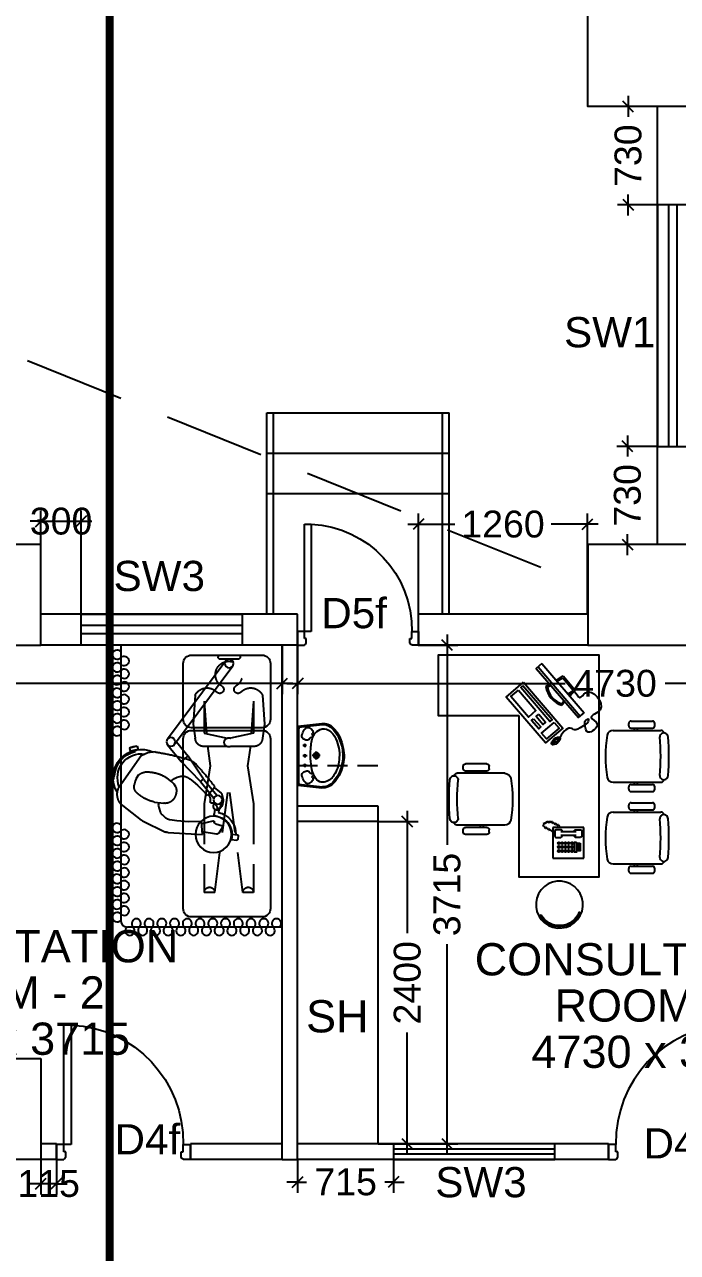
# Model space of a CAD drawing. Extents: x 6345096 to 6738923, y -6490958 to -6305885.
# Drawn here: x 6560650 to 6565514, y -6445102 to -6435957 of the extents above; entities that cross this region are included whole.
import ezdxf
from ezdxf.enums import TextEntityAlignment as Align

# ---------------------------------------------------------------- set-up
doc = ezdxf.new("R2010")
doc.units = 0
doc.header["$LTSCALE"] = 600
doc.header["$MEASUREMENT"] = 0
doc.header["$PDMODE"] = 35
for name, pattern in [('DASHED', [0.75, 0.5, -0.25]), ('HIDDEN', [0.375, 0.25, -0.125]), ('HIDDEN2', [0.1875, 0.125, -0.0625])]:
    doc.linetypes.add(name, pattern=pattern)
doc.layers.get('0').update_dxf_attribs({"linetype": 'CONTINUOUS'})
doc.layers.get('Defpoints').update_dxf_attribs({"linetype": 'CONTINUOUS'})
for name, color, linetype in [('8', 8, 'CONTINUOUS'), ('C00-00-00', 7, 'CONTINUOUS'), ('DOOR', 32, 'CONTINUOUS'), ('Duct', 8, 'CONTINUOUS'), ('furniture', 33, 'CONTINUOUS'), ('HS', 251, 'CONTINUOUS'), ('joinery', 7, 'CONTINUOUS'), ('LA-column', 3, 'CONTINUOUS'), ('Room Dim', 1, 'CONTINUOUS'), ('Sections', 10, 'CONTINUOUS'), ('Shleves', 7, 'CONTINUOUS'), ('Stairscase', 7, 'CONTINUOUS'), ('TEXT', 6, 'CONTINUOUS'), ('Toi-Euip', 8, 'CONTINUOUS'), ('toi-fix', 46, 'CONTINUOUS'), ('Walls', 7, 'CONTINUOUS'), ('WIN', 151, 'CONTINUOUS'), ('Working Dim', 5, 'CONTINUOUS')]:
    doc.layers.add(name, color=color, linetype=linetype)
doc.styles.add('ari', font='arial.ttf')
doc.styles.add('ARIAL', font='arial.ttf')
doc.dimstyles.new('int. dim', dxfattribs={"dimtxt": 200, "dimasz": 80, "dimexe": 80, "dimexo": 0, "dimgap": 70, "dimtad": 0, "dimdec": 0, "dimzin": 12, "dimdsep": 46, "dimtxsty": 'ari', "dimblk": 'OBLIQUE', "dimcen": 2, "dimdle": 80, "dimclrd": 256, "dimclre": 256, "dimclrt": 6, "dimadec": 0, "dimazin": 0, "dimtfac": 1, "dimtdec": 0, "dimtix": 1, "dimtmove": 2, "dimatfit": 3, "dimfxl": 1, "dimtolj": 1, "dimtzin": 0, "dimlwd": -1, "dimlwe": -1, "dimarcsym": 0})

# ---------------------------------------------------------------- blocks, each defined once
blk = doc.blocks.new('A$C3D630BD9')
at = {"layer": 'furniture', "color": 8}
for p, q in [((-363.1, 0), (-363.1, -12.8)), ((-345.9, -30), (-215.2, -30)), ((-306.6, -81.9), (127.7, -665.5)), ((-254.5, -43.1), (179.9, -626.7)), ((-198.1, 0), (-198.1, -12.8)), ((113.2, -644.5), (26.2, -751.8)), ((179, -666.6), (76.7, -792.7)), ((404.2, -677.6), (398.2, -701.8)), ((398.2, -701.8), (456.5, -716.1)), ((404.2, -677.6), (462.4, -691.8)), ((419.2, -717.1), (421.5, -707.4)), ((462.4, -691.8), (456.5, -716.1)), ((-90, -922.7), (26.2, -751.8)), ((-66.7, -941.6), (76.7, -792.7)), ((76.7, -792.7), (26.2, -751.8)), ((574.2, -900.4), (584.2, -899.9)), ((585.8, -930.6), (582.8, -870.7)), ((-90, -922.7), (-190.1, -1046.1)), ((-66.7, -941.6), (-166.8, -1065)), ((-66.7, -941.6), (-90, -922.7)), ((-163.5, -1124.3), (-167.6, -1092.1)), ((-216.3, -1131), (-220.4, -1098.8)), ((-202, -1151.4), (-199.5, -1171.5)), ((-172.3, -1147.6), (-167.9, -1181.9)), ((-347.9, -1345.4), (-344.6, -1370.9)), ((-300.8, -1332.2), (-341.7, -1337.4)), ((-295.8, -1371.9), (-336.6, -1377.1))]:
    blk.add_line(p, q, dxfattribs=at)
at = {"layer": 'furniture', "color": 8, "linetype": 'DASHED'}
for p, q in [((-529.2, -298.8), (-544.3, -513.3)), ((-462.4, -342.6), (-444.2, -584.9)), ((-462.4, -342.6), (-462.4, -581)), ((-93.1, -342.6), (-111.3, -584.9)), ((-93.1, -342.6), (-93.1, -581)), ((-26.3, -298.8), (-11.2, -513.3)), ((-544.3, -513.3), (-527.7, -617.4)), ((-11.2, -513.3), (-27.7, -617.4)), ((-462.4, -581), (-289, -617.5)), ((-93.1, -581), (-266.2, -617.4)), ((-465.2, -679.9), (-292.3, -679.9)), ((-438.1, -675.2), (-417.3, -825.3)), ((-262.7, -679.9), (-90.2, -679.9)), ((-117.4, -675.2), (-138.2, -825.3)), ((-417.3, -825.3), (-460.9, -1107.3)), ((-138.2, -825.3), (-94.6, -1107.3)), ((-382.8, -1766.6), (-277.7, -963)), ((-172.7, -1766.6), (-277.7, -963)), ((-460.9, -1107.3), (-460.9, -1766.6)), ((-94.6, -1107.3), (-94.6, -1766.6)), ((-460.9, -1766.6), (-382.8, -1766.6)), ((-172.7, -1766.6), (-94.6, -1766.6))]:
    blk.add_line(p, q, dxfattribs=at)
at = {"layer": 'furniture', "color": 8}
for points in [[(-525, 0, 0.414214), (-587.5, -62.5), (-587.5, -477.5, 0.414214), (-525, -540), (0, -540, 0.414214), (62.5, -477.5), (62.5, -62.5, 0.414214), (0, 0)], [(-525, -1950), (0, -1950, 0.414214), (62.5, -1887.5), (62.5, -622.5, 0.414214), (0, -560), (-525, -560, 0.414214), (-587.5, -622.5), (-587.5, -1887.5, 0.414214)]]:
    blk.add_lwpolyline(points, format="xyb", close=True, dxfattribs=at)
at = {"layer": 'furniture', "color": 8, "linetype": 'DASHED'}
for points in [[(154.2, -937.9), (126.8, -919.7), (107.9, -908.6), (86.6, -903.2, 0.246109), (14.4, -920.5), (12.6, -922), (-12.4, -942), (-43.7, -969.4), (-71.1, -995), (-100.7, -1026.5), (-118.3, -1045.1), (-172.6, -979.8, -0.025572), (-28.1, -807.4, -0.12826), (14.5, -780.2, -0.043408), (272.4, -721.1), (327.1, -726.8), (374.7, -749.7), (539.2, -982, -0.327906), (523.7, -1112.1), (514.9, -1119.3), (375.8, -1228.2, -0.054318), (366.6, -1233.9), (193.1, -1317.1, -0.097498), (174.4, -1321.9), (-80.5, -1336.8), (-73.9, -1238.9), (22.4, -1241.5), (109.5, -1233.6), (162.7, -1226.4, 0.141399), (188.1, -1215.2), (215.2, -1192.5, 0.153306), (231.3, -1167.3), (245.2, -1116.1), (241, -1099.1)], [(181.8, -914.8, -0.128062), (310.7, -870.4, -0.215717), (395.8, -891.9), (411.7, -918.6), (420.2, -938.9), (428, -968.9, -0.242433), (408.5, -1024.6, -0.136513), (275.8, -1094.3), (207.8, -1102.7, -0.297129), (130.8, -1067.4, -0.138986), (113.2, -1011.8, -0.105167), (118.5, -979.7), (129.6, -960.8), (146.5, -944.2), (181.9, -915.2)], [(-168.3, -985.2), (-220.7, -1027.8, 0.166504), (-225.8, -1036), (-235.5, -1077.5, 0.116666), (-235.5, -1084.4), (-226.7, -1121, 0.181583), (-220.8, -1129.7), (-199.3, -1144.9, 0.566275), (-191.5, -1141.5, -0.372711), (-143.5, -1098.5, 0.458371), (-138.7, -1092.7, -0.210622), (-124.6, -1037.4)], [(-75.2, -1253.3), (-161, -1234.6, 0.445833), (-168, -1239.6), (-168.2, -1241.8, -0.30427), (-180.6, -1256.5), (-229.9, -1270.7, 0.509983), (-233.1, -1279.5), (-202.2, -1324.9, 0.292523), (-185.1, -1332.3), (-79.3, -1314.7)]]:
    blk.add_lwpolyline(points, format="xyb", dxfattribs=at)
at = {"layer": 'furniture', "color": 8}
for centre, radius in [((-280.6, -62.5), 32.5), ((153.8, -646.1), 32.5), ((-196.3, -1077.6), 32.1), ((-163.5, -1334.9), 135)]:
    blk.add_circle(centre, radius, dxfattribs=at)
at = {"layer": 'furniture', "color": 8, "linetype": 'DASHED'}
for centre, radius, start, end in [((-277.7, -145.2), 100, 299.30373, 240.69627), ((-440.3, -343.1), 99.3, 41.53035, 153.48915), ((-337.8, -240.5), 46.3, 217.5254, 241.04949), ((-345.8, -255.1), 29.7, 240.89968, 49.95629), ((-209.7, -255.1), 29.7, 130.04371, 299.10032), ((-217.7, -240.5), 46.3, 298.95051, 322.4746), ((-115.2, -343.1), 99.3, 26.51085, 131.48844), ((-465.2, -617.4), 62.5, 180, 270), ((-277.5, -649.4), 33.9, 244.07473, 109.76254), ((-90.2, -617.4), 62.5, 270, 0), ((-421.9, -1766.6), 38.4, 0, 180), ((-133.6, -1766.6), 38.4, 0, 180)]:
    blk.add_arc(centre, radius, start, end, dxfattribs=at)
at = {"layer": 'furniture', "color": 8}
for centre, radius, start, end in [((-345.9, -12.8), 17.2, 180, 270), ((-215.2, -12.8), 17.2, 270, 0), ((374.6, -912.1), 210, 328.04544, 115.37883), ((448.1, -624), 92.5, 237.33828, 275.18757), ((412.5, -769.7), 92.5, 57.33828, 95.18757), ((374.6, -912.1), 200, 3.33398, 77.096), ((374.6, -912.1), 177.5, 337.25718, 98.73335), ((671.7, -896.2), 92.5, 164.00923, 201.85852), ((-163.5, -1334.9), 167.3, 102.40385, 180.39382), ((-189.9, -1127.7), 26.6, 187.25978, 7.25978), ((-182.8, -1183.8), 15, 277.25978, 7.25978), ((-163.5, -1334.9), 137.3, 97.25978, 195.63577), ((-340.8, -1344.5), 7.13, 97.25978, 187.25978), ((-337.5, -1370), 7.13, 187.25978, 277.25978)]:
    blk.add_arc(centre, radius, start, end, dxfattribs=at)
blk = doc.blocks.new('A$C75CE7277')
at = {"layer": 'furniture'}
for p, q in [((164.9, 368), (173.5, 425.3)), ((173.5, 425.3), (312.5, 425.3)), ((174.9, 366.5), (182.3, 415.1)), ((182.3, 415.1), (303.8, 415.1)), ((311.1, 366.5), (303.8, 415.1)), ((321.1, 368), (312.5, 425.3)), ((0, 366.5), (486, 366.5)), ((0, 328), (486, 328)), ((151, 276.3), (156.3, 311.3)), ((162, 281.4), (166.3, 309.8)), ((324, 281.4), (319.7, 309.8)), ((335, 276.3), (329.7, 311.3))]:
    blk.add_line(p, q, dxfattribs=at)
blk.add_lwpolyline([(0, 366.5), (0, 309.8), (486, 309.8), (486, 366.5)], dxfattribs=at)
for points in [[(16.8, 170.4), (469.2, 170.4), (469.2, 0), (16.8, 0)], [(33.1, 150.1), (368, 150.1), (368, 128.6), (33.1, 128.6)], [(36.9, 102.3), (239, 102.3), (239, 28.6), (36.9, 28.6)], [(272.6, 100.6), (351.4, 100.6), (351.4, 73.9), (272.6, 73.9)], [(395.2, 149.3), (450.8, 149.3), (450.8, 23.5), (395.2, 23.5)], [(273, 49.4), (355.1, 49.4), (355.1, 29.5), (273, 29.5)]]:
    blk.add_lwpolyline(points, close=True, dxfattribs=at)
for centre, radius, start, end in [((243, 418.7), 169.5, 237.13025, 302.86975), ((243, 418.7), 159.4, 239.46113, 300.53887), ((489.9, 66.1), 13.2, 37.53467, 89.17477), ((526.4, 66.1), 13.3, 89.25987, 139.57731)]:
    blk.add_arc(centre, radius, start, end, dxfattribs=at)
for centre, major_axis, ratio in [((508.2, 67.5), (-0.5, -38), 0.504094), ((508.6, 93.5), (-0.2, -12), 0.321688), ((508.4, 89.7), (-0.03, -4.1), 0.266102)]:
    blk.add_ellipse(centre, major_axis=major_axis, ratio=ratio, dxfattribs=at)
for points in [[(300.6, 366.5), (318.7, 414), (379.3, 414), (379.3, 472.2), (547.5, 472.2), (547.5, 383.5), (615.5, 383.5), (615.5, 294.8), (550.5, 316.5)], [(550.5, 316.5), (537.8, 336.7), (541, 358.3), (559.8, 337.1)], [(505.3, 86.6), (500.3, 74.4), (503.5, 48.2), (499.4, 33.4)], [(511.6, 86.5), (516.3, 74.7), (512.3, 48.1), (516.1, 33.2)]]:
    blk.add_spline(points, degree=3, dxfattribs=at)
blk.add_open_spline([(559.8, 337.1), (556.6, 218.6), (490.6, 234.2), (486.6, 163.4), (508.7, 105.5)], degree=3, knots=[0, 0, 0, 0, 1.558339, 3.964451, 3.964451, 3.964451, 3.964451], dxfattribs=at)
blk = doc.blocks.new('A$C5D0630F4')
at = {"layer": 'furniture', "color": 8}
for p, q in [((-702.9, 1555.2), (-1060, 1555.2)), ((-1013.8, 1607.6), (-1013.8, 1589.5)), ((-836.8, 1624.8), (-996.6, 1624.8)), ((-836.8, 1572.3), (-996.6, 1572.3)), ((-885.4, 1572.3), (-885.4, 1555.2)), ((-862.1, 1572.3), (-862.1, 1555.2)), ((-819.6, 1607.6), (-819.6, 1589.5)), ((-484.4, 1512.3), (-484.4, 1282.3)), ((-254.1, 1512.3), (-484.4, 1512.3)), ((-254.1, 1282.3), (-254.1, 1512.3)), ((-484.4, 1282.3), (-254.1, 1282.3)), ((-427.3, 1342.6), (-313, 1342.6)), ((-427.3, 1314.5), (-313, 1314.5)), ((-267.8, 1328.5), (-237.9, 1302)), ((-232.3, 1307.6), (-226.7, 1290.8)), ((-221.1, 1302), (-215.5, 1285.2)), ((-209.9, 1296.4), (-204.3, 1279.6)), ((-198.7, 1290.8), (-193.1, 1274)), ((219.7, 1318.3), (219.7, 1300.2)), ((236.9, 1335.5), (396.7, 1335.5)), ((236.9, 1283), (396.7, 1283)), ((262.2, 1283), (262.2, 1265.9)), ((285.5, 1283), (285.5, 1265.9)), ((413.9, 1318.3), (413.9, 1300.2)), ((-305.2, 1279.6), (-299.6, 1262.7)), ((-294, 1274), (-288.4, 1257.1)), ((-282.8, 1268.3), (-277.1, 1251.5)), ((-271.5, 1262.7), (-265.9, 1245.9)), ((-260.3, 1257.1), (-254.7, 1240.3)), ((-249.1, 1251.5), (-243.5, 1234.7)), ((-237.9, 1251.5), (-232.3, 1234.7)), ((-226.7, 1251.5), (-221.1, 1234.7)), ((-215.5, 1251.5), (-209.9, 1234.7)), ((-204.3, 1257.1), (-198.7, 1240.3)), ((-193.1, 1262.7), (-187.5, 1245.9)), ((-188.1, 1277.2), (-182.5, 1260.4)), ((103, 1265.9), (460.1, 1265.9)), ((-702.9, 1169.1), (-1060, 1169.1)), ((-1013.8, 1134.9), (-1013.8, 1116.7)), ((-836.8, 1152), (-996.6, 1152)), ((-836.8, 1099.5), (-996.6, 1099.5)), ((-885.4, 1169.1), (-885.4, 1152)), ((-862.1, 1169.1), (-862.1, 1152)), ((-819.6, 1134.9), (-819.6, 1116.7)), ((-836.8, 1015.9), (-996.6, 1015.9)), ((-702.9, 946.3), (-1060, 946.3)), ((-1013.8, 998.8), (-1013.8, 980.6)), ((-836.8, 963.4), (-996.6, 963.4)), ((-885.4, 963.4), (-885.4, 946.3)), ((-862.1, 963.4), (-862.1, 946.3)), ((-819.6, 998.8), (-819.6, 980.6)), ((103, 879.8), (460.1, 879.8)), ((219.7, 845.6), (219.7, 827.4)), ((236.9, 862.7), (396.7, 862.7)), ((262.2, 879.8), (262.2, 862.7)), ((285.5, 879.8), (285.5, 862.7)), ((413.9, 845.6), (413.9, 827.4)), ((236.9, 810.2), (396.7, 810.2)), ((-702.9, 560.2), (-1060, 560.2)), ((-885.4, 560.2), (-885.4, 543.2)), ((-862.1, 560.2), (-862.1, 543.2)), ((-1013.8, 526), (-1013.8, 507.8)), ((-836.8, 543.2), (-996.6, 543.2)), ((-836.8, 490.7), (-996.6, 490.7)), ((-819.6, 526), (-819.6, 507.8))]:
    blk.add_line(p, q, dxfattribs=at)
blk.add_lwpolyline([(0, 449.8), (0, 1649.8), (-599.9, 1649.8), (-599.9, 0), (599.9, 0), (599.9, 449.8), (0, 449.8)], dxfattribs=at)
at = {"layer": 'furniture', "color": 8, "elevation": 0}
for points in [[(-430.1, 1391.6), (-430.1, 1466.1), (-415.1, 1466.1), (-415.1, 1391.6)], [(-458.8, 1400.4), (-458.8, 1457.3), (-445.7, 1457.3), (-445.7, 1400.4)]]:
    blk.add_lwpolyline(points, close=True, dxfattribs=at)
at = {"layer": 'furniture', "color": 8}
for points in [[(-401.5, 1452.1), (-401.5, 1464.1, -0.414214), (-399.5, 1466.1), (-395.5, 1466.1, -0.414214), (-393.5, 1464.1), (-393.5, 1452.1, -0.414214), (-395.5, 1450.1), (-399.5, 1450.1, -0.414214)], [(-401.5, 1422.8), (-401.5, 1434.8, -0.414214), (-399.5, 1436.8), (-395.5, 1436.8, -0.414214), (-393.5, 1434.8), (-393.5, 1422.8, -0.414214), (-395.5, 1420.8), (-399.5, 1420.8, -0.414214)], [(-401.5, 1393.6), (-401.5, 1405.6, -0.414214), (-399.5, 1407.6), (-395.5, 1407.6, -0.414214), (-393.5, 1405.6), (-393.5, 1393.6, -0.414214), (-395.5, 1391.6), (-399.5, 1391.6, -0.414214)]]:
    blk.add_lwpolyline(points, format="xyb", close=True, dxfattribs=at)
for points in [[(-413.9, 1314.5), (-413.9, 1310.3, -0.414241), (-423.9, 1300.3), (-459.9, 1300.3, -0.414186), (-469.9, 1310.3), (-469.9, 1346.8, -0.414241), (-459.9, 1356.8), (-423.9, 1356.8, -0.414186), (-413.9, 1346.8), (-413.9, 1342.5)], [(-323.9, 1314.5), (-323.9, 1310.3, 0.414241), (-313.9, 1300.3), (-277.8, 1300.3, 0.414186), (-267.8, 1310.3), (-267.8, 1346.8, 0.414241), (-277.8, 1356.8), (-313.9, 1356.8, 0.414186), (-323.9, 1346.8), (-323.9, 1342.5)]]:
    blk.add_lwpolyline(points, format="xyb", dxfattribs=at)
for centre in [(-372.1, 1458.1), (-347.6, 1458.1), (-323.1, 1458.1), (-298.6, 1458.1), (-372.1, 1428.8), (-372.1, 1399.6), (-347.6, 1428.8), (-347.6, 1399.6), (-323.1, 1428.8), (-323.1, 1399.6), (-298.6, 1428.8), (-298.6, 1399.6)]:
    blk.add_circle(centre, 8, dxfattribs=at)
at = {"layer": 'furniture', "color": 8, "extrusion": (0, 0, -1)}
for centre, major_axis, start_param, end_param in [((-303.3, 1857.9), (-154.9, 81.5), 1.871765232713639, 8.154950539893225), ((-303.3, 1857.9), (-88.8, 137.9), -0.622969, 1.625443), ((-303.3, 1857.9), (48.2, 149), -1.507903, 0.740509), ((-164.8, 1938.7), (2.9, 2.9), 0.714732, 2.963144), ((-452.3, 1916.9), (3.35, 1.56), 0.857963, 3.90553), ((236.9, 1318.3), (12.1, 12.1), 3.926991, 5.497787), ((236.9, 1300.2), (-12.1, 12.1), 3.926991, 5.497787), ((396.7, 1318.3), (-12.1, 12.1), 0.785398, 2.356194), ((396.7, 1300.2), (12.1, 12.1), 0.785398, 2.356194), ((982.6, 1072.9), (-8.6, 935.9), 4.553487, 4.889738), ((103, 1222.2), (-11.2, 42.3), -1.143999, 0.258671), ((482, 1216.6), (-21.7, 21.7), 5.497787, 8.63938), ((-1096.9, 1072.8), (-11.3, 1554.9), 1.485447, 1.670639), ((460.1, 1244), (-15.5, 15.5), 0.785398, 2.207354), ((-1083.5, 1072.8), (-1599.3, 104.6), 2.986466, 3.166126), ((103, 923.6), (15.6, 40.9), 2.777366, 4.180037), ((482, 929.2), (-21.7, 21.7), 2.356194, 5.497787), ((236.9, 845.6), (12.1, 12.1), 3.926991, 5.497787), ((236.9, 827.4), (-12.1, 12.1), 3.926991, 5.497787), ((396.7, 845.6), (-12.1, 12.1), 0.785398, 2.356194), ((396.7, 827.4), (12.1, 12.1), 0.785398, 2.356194), ((460.1, 901.7), (15.5, 15.5), 0.934239, 2.356194)]:
    blk.add_ellipse(centre, major_axis=major_axis, ratio=1, start_param=start_param, end_param=end_param, dxfattribs=at)
at = {"layer": 'furniture', "color": 8}
for centre, major_axis, start_param, end_param in [((-1060, 1533.3), (15.5, 15.5), 0.785398, 2.207354), ((-996.6, 1607.6), (12.1, 12.1), 0.785398, 2.356194), ((-996.6, 1589.5), (-12.1, 12.1), 0.785398, 2.356194), ((-836.8, 1607.6), (-12.1, 12.1), 3.926991, 5.497787), ((-836.8, 1589.5), (12.1, 12.1), 3.926991, 5.497787), ((-702.9, 1511.5), (11.2, 42.3), -1.143999, 0.258671), ((483.6, 1362.1), (1599.3, 104.6), 2.986466, 3.166126), ((-1081.9, 1505.9), (21.7, 21.7), 5.497787, 8.63938), ((497, 1362.1), (11.3, 1554.9), 1.485447, 1.670639), ((-1582.5, 1362.2), (8.6, 935.9), 4.553487, 4.889738), ((-1081.9, 1218.5), (21.7, 21.7), 2.356194, 5.497787), ((-702.9, 1212.9), (-15.6, 40.9), 2.777366, 4.180037), ((-1060, 1191), (15.5, 15.5), 2.505035, 3.926991), ((-996.6, 1134.9), (12.1, 12.1), 0.785398, 2.356194), ((-996.6, 1116.7), (-12.1, 12.1), 0.785398, 2.356194), ((-836.8, 1134.9), (-12.1, 12.1), 3.926991, 5.497787), ((-836.8, 1116.7), (12.1, 12.1), 3.926991, 5.497787), ((-996.6, 998.8), (12.1, 12.1), 0.785398, 2.356194), ((-836.8, 998.8), (-12.1, 12.1), 3.926991, 5.497787), ((-1081.9, 897), (21.7, 21.7), 5.497787, 8.63938), ((-1060, 924.5), (15.5, 15.5), 0.785398, 2.207354), ((-996.6, 980.6), (-12.1, 12.1), 0.785398, 2.356194), ((-836.8, 980.6), (12.1, 12.1), 3.926991, 5.497787), ((-702.9, 902.6), (11.2, 42.3), -1.143999, 0.258671), ((483.6, 753.2), (1599.3, 104.6), 2.986466, 3.166126), ((497, 753.2), (11.3, 1554.9), 1.485447, 1.670639), ((-1582.5, 753.3), (8.6, 935.9), 4.553487, 4.889738), ((-1081.9, 609.6), (21.7, 21.7), 2.356194, 5.497787), ((-1060, 582.1), (15.5, 15.5), 2.505035, 3.926991), ((-702.9, 604), (-15.6, 40.9), 2.777366, 4.180037), ((-996.6, 526), (12.1, 12.1), 0.785398, 2.356194), ((-996.6, 507.8), (-12.1, 12.1), 0.785398, 2.356194), ((-836.8, 526), (-12.1, 12.1), 3.926991, 5.497787), ((-836.8, 507.8), (12.1, 12.1), 3.926991, 5.497787)]:
    blk.add_ellipse(centre, major_axis=major_axis, ratio=1, start_param=start_param, end_param=end_param, dxfattribs=at)
at = {"layer": 'furniture', "color": 8, "extrusion": (0, 0, -1), "xscale": -0.9944751381987783, "yscale": 0.9944751379080117, "zscale": -0.9944751381987783, "rotation": 229.3852815551396}
blk.add_blockref('A$C75CE7277', (-103.5, 298.9), dxfattribs=at)
at = {"layer": 'furniture', "color": 8, "style": 'ARIAL'}
for s, height, p in [('S.S.CONSULTANTS', 4.234, (-450, 1401.2, 0)), ('3', 8.57, (-367.7, 1454, 0)), ('2', 8.57, (-367.7, 1424.8, 0)), ('1', 8.57, (-367.7, 1395.6, 0)), ('6', 8.57, (-343.2, 1454, 0)), ('5', 8.57, (-343.2, 1424.8, 0)), ('4', 8.57, (-343.2, 1395.6, 0)), ('9', 8.57, (-318.7, 1454, 0)), ('8', 8.57, (-318.7, 1424.8, 0)), ('7', 8.57, (-318.7, 1395.6, 0)), ('0', 8.57, (-294.2, 1424.8, 0)), ('#', 8.57, (-294.2, 1455.5, 0)), ('*', 8.57, (-291.7, 1397.1, 0))]:
    blk.add_text(s, height=height, rotation=90, dxfattribs=at).set_placement(p)
blk = doc.blocks.new('A$C4D064DB7')
at = {"layer": 'Toi-Euip', "color": 8}
for p, q in [((-212.3, 5.4), (-232.3, 184.5)), ((212.2, 4.9), (232.3, 184.5)), ((-219.3, -1), (-239.3, 178)), ((-28.5, 137.9), (30, 137.9)), ((0.9, 167), (0.9, 107.5)), ((219.2, -1), (239.3, 178)), ((-204.6, 8.3), (200.4, 8.3)), ((-61.3, 51.7), (-86.8, 51.7)), ((-73.1, 68.7), (-73.1, 37.2)), ((11.1, 51.7), (-14.3, 51.7)), ((-0.6, 68.7), (-0.6, 37.2)), ((87.9, 51.7), (62.5, 51.7)), ((76.2, 63.6), (76.2, 37.2)), ((-219.3, -1), (219.2, -1))]:
    blk.add_line(p, q, dxfattribs=at)
for centre, radius in [((0.9, 137.9), 20.9), ((0.9, 137.9), 15), ((0.9, 137.9), 10.5), ((-73.1, 51.7), 6.23), ((-0.6, 51.7), 6.23), ((76.2, 51.7), 6.23)]:
    blk.add_circle(centre, radius, dxfattribs=at)
for centre, radius, start, end in [((-115.7, 175.3), 119.3, 121.84149, 151.21457), ((-15, 63.3), 278.1, 103.68007, 133.11994), ((-79.5, 166.9), 122.1, 117.7975, 160.69461), ((-52.1, 129.5), 194.1, 106.98939, 130.68541), ((-12.7, 69.4), 239.9, 90.51874, 121.0564), ((0.4, 42.8), 293.4, 66.19508, 111.84971), ((-3.7, 79.1), 265.8, 77.13905, 106.85156), ((4.5, 21.6), 288.4, 65.41071, 93.84539), ((11, 56.9), 284.8, 46.38455, 81.02297), ((17.4, 64.4), 266.9, 46.21733, 67.66735), ((74.5, 158), 135.4, 31.86033, 68.31323), ((-159.3, 187.8), 80.7, 163.23918, 186.99591), ((-135.9, 190.3), 102.7, 132.34, 168.55208), ((-156.9, 191.3), 75.7, 146.79114, 185.14021), ((-105.8, 184.4), 91.8, 165.58544, 192.65463), ((131.4, 192.6), 68.8, 336.77794, 32.40806), ((140.9, 188.9), 91.5, 357.2238, 48.08952), ((143.8, 190.8), 96.4, 352.39424, 48.61688), ((-154.2, 64.6), 55.1, 124.96691, 161.64959), ((-124.3, 195.5), 77.6, 203.69295, 246.38132), ((-174.7, 96.4), 17.3, 50.46419, 129.5358), ((-157.9, 115.7), 8.33, 226.04031, 306.10739), ((-73.6, 263.8), 161.7, 239.59023, 265.97193), ((-156.5, 116.7), 8.45, 294.51045, 30.32874), ((-126.4, 102.5), 8.28, 83.15264, 217.30389), ((-110.1, 109.7), 26, 208.27151, 253.61398), ((33.5, 869.5), 776.1, 261.22276, 267.52001), ((-3.1, 803.8), 709.6, 270.24313, 275.54823), ((44.3, 384), 287.3, 274.2321, 283.82674), ((98.1, 210.4), 106.4, 278.02022, 335.02213), ((112.1, 109.7), 26, 286.38602, 331.72849), ((129.6, 102.2), 7.16, 318.29837, 78.68026), ((157.9, 115.9), 7.49, 165.15228, 247.93068), ((159.9, 115.7), 8.33, 233.89261, 313.95969), ((176.7, 96.4), 17.3, 50.4642, 129.53581), ((156.2, 64.6), 55.1, 18.35041, 55.03309), ((-200, -15.1), 23.9, 101.14513, 143.7785), ((-188.7, 72.6), 20.1, 152.49081, 243.19095), ((-120.2, 149.2), 122.2, 230.59825, 250.41359), ((-145.6, 63.1), 33, 241.91921, 291.35614), ((-161, 71.5), 47.7, 305.0585, 347.19296), ((-144.2, 69.4), 30.9, 343.96544, 29.92088), ((146.2, 69.4), 30.9, 150.07912, 196.03456), ((163, 71.5), 47.7, 192.80704, 234.9415), ((147.6, 63.1), 33, 248.64386, 298.08079), ((122.2, 149.2), 122.2, 289.58641, 309.40175), ((190.7, 72.6), 20.1, 296.80905, 27.50919), ((199.8, -16.6), 24.9, 38.74871, 88.57964)]:
    blk.add_arc(centre, radius, start, end, dxfattribs=at)
blk = doc.blocks.new('A$C599E3A40')
at = {"layer": 'furniture', "color": 8}
for p, q in [((0, 0), (-2050, 0)), ((-2100, -1200.5), (-2100, -50))]:
    blk.add_line(p, q, dxfattribs=at)
blk.add_arc((-2050, -50), 50, 90, 180, dxfattribs=at)
for centre, major_axis, start_param, end_param in [((-2026.3, 26.1), (0, -36), 7.043597, 11.805959), ((-1931.3, 26.1), (0, -36), 7.043597, 11.805959), ((-1836.3, 26.1), (0, -36), 7.043597, 11.805959), ((-1741.3, 26.1), (0, -36), 7.043597, 11.805959), ((-1646.4, 26.1), (0, -36), 7.043597, 11.805959), ((-1551.4, 26.1), (0, -36), 7.043597, 11.805959), ((-1456.4, 26.1), (0, -36), 7.043597, 11.805959), ((-1361.4, 26.1), (0, -36), 7.043597, 11.805959), ((-640.9, 26.1), (0, -36), 7.043597, 11.805959), ((-545.9, 26.1), (0, -36), 7.043597, 11.805959), ((-450.9, 26.1), (0, -36), 7.043597, 11.805959), ((-355.9, 26.1), (0, -36), 7.043597, 11.805959), ((-261, 26.1), (0, -36), 7.043597, 11.805959), ((-166, 26.1), (0, -36), 7.043597, 11.805959), ((-71, 26.1), (0, -36), 7.043597, 11.805959), ((-2126.1, -68.7), (36, 0), 7.043597, 11.805959), ((-2073.9, -116.2), (36, 0), 10.185189, 14.947552), ((-1978.8, -26.1), (0, -36), 10.185189, 14.947552), ((-1883.8, -26.1), (0, -36), 10.185189, 14.947552), ((-1788.8, -26.1), (0, -36), 10.185189, 14.947552), ((-1693.8, -26.1), (0, -36), 10.185189, 14.947552), ((-1598.9, -26.1), (0, -36), 10.185189, 14.947552), ((-1503.9, -26.1), (0, -36), 10.185189, 14.947552), ((-1408.9, -26.1), (0, -36), 10.185189, 14.947552), ((-593.4, -26.1), (0, -36), 10.185189, 14.947552), ((-498.4, -26.1), (0, -36), 10.185189, 14.947552), ((-403.4, -26.1), (0, -36), 10.185189, 14.947552), ((-308.5, -26.1), (0, -36), 10.185189, 14.947552), ((-213.5, -26.1), (0, -36), 10.185189, 14.947552), ((-118.5, -26.1), (0, -36), 10.185189, 14.947552), ((-2126.1, -163.7), (36, 0), 7.043597, 11.805959), ((-2073.9, -211.2), (36, 0), 10.185189, 14.947552), ((-2126.1, -258.7), (36, 0), 7.043597, 11.805959), ((-2073.9, -306.2), (36, 0), 10.185189, 14.947552), ((-2126.1, -353.6), (36, 0), 7.043597, 11.805959), ((-2073.9, -401.1), (36, 0), 10.185189, 14.947552), ((-2126.1, -448.6), (36, 0), 7.043597, 11.805959), ((-2126.1, -543.6), (36, 0), 7.043597, 11.805959), ((-2073.9, -496.1), (36, 0), 10.185189, 14.947552), ((-2126.1, -638.6), (36, 0), 7.043597, 11.805959), ((-2073.9, -591.1), (36, 0), 10.185189, 14.947552), ((-2126.1, -733.6), (36, 0), 7.043597, 11.805959), ((-2073.9, -686.1), (36, 0), 10.185189, 14.947552), ((-2126.1, -828.5), (36, 0), 7.043597, 11.805959), ((-2073.9, -781), (36, 0), 10.185189, 14.947552), ((-2126.1, -923.5), (36, 0), 7.043597, 11.805959), ((-2073.9, -876), (36, 0), 10.185189, 14.947552), ((-2126.1, -1018.5), (36, 0), 7.043597, 11.805959), ((-2073.9, -971), (36, 0), 10.185189, 14.947552), ((-2126.1, -1113.5), (36, 0), 7.043597, 11.805959), ((-2073.9, -1066), (36, 0), 10.185189, 14.947552), ((-2073.9, -1160.9), (36, 0), 10.185189, 14.947552)]:
    blk.add_ellipse(centre, major_axis=major_axis, ratio=0.956121, start_param=start_param, end_param=end_param, dxfattribs=at)
blk = doc.blocks.new('_Oblique')
at = {"color": 0, "linetype": 'ByBlock', "lineweight": -2}
blk.add_line((-0.5, -0.5), (0.5, 0.5), dxfattribs=at)
blk = doc.blocks.new('*D900')
at = {"layer": 'Defpoints', "color": 0, "transparency": 16777216}
for p in [(6560771.4, -6444408.8, 1.3), (6560886.4, -6444408.8, 1.4), (6560771.4, -6444589.9)]:
    blk.add_point(p, dxfattribs=at)
at = {"layer": 'Working Dim', "transparency": 16777216}
for p, q in [((6560771.4, -6444408.8), (6560771.4, -6444669.9)), ((6560886.4, -6444408.8), (6560886.4, -6444669.9)), ((6560771.4, -6444589.9), (6560691.4, -6444589.9)), ((6560886.4, -6444589.9), (6560771.4, -6444589.9)), ((6560886.4, -6444589.9), (6560966.4, -6444589.9))]:
    blk.add_line(p, q, dxfattribs=at)
at = {"layer": 'Working Dim', "transparency": 16777216, "xscale": 80, "yscale": 80, "zscale": 80}
blk.add_blockref('_Oblique', (6560771.4, -6444589.9), dxfattribs=at)
at = {"layer": 'Working Dim', "transparency": 16777216, "xscale": 80, "yscale": 80, "zscale": 80, "rotation": 180}
blk.add_blockref('_Oblique', (6560886.4, -6444589.9), dxfattribs=at)
at = {"layer": 'Working Dim', "color": 6, "transparency": 16777216, "insert": (6560828.9, -6444589.9), "char_height": 200, "attachment_point": 5, "style": 'ari'}
blk.add_mtext('\\A1;115', dxfattribs=at)
blk = doc.blocks.new('*D905')
at = {"layer": 'Defpoints', "color": 0, "transparency": 16777216}
for p in [(6563582.5, -6440578.8, 0.7), (6563797.5, -6440578.8), (6563582.5, -6444293.8, 0.7)]:
    blk.add_point(p, dxfattribs=at)
at = {"layer": 'Working Dim', "transparency": 16777216}
for p, q in [((6563797.5, -6440498.8), (6563797.5, -6442067)), ((6563582.5, -6440578.8), (6563877.5, -6440578.8)), ((6563797.5, -6444373.8), (6563797.5, -6442805.6)), ((6563582.5, -6444293.8), (6563877.5, -6444293.8))]:
    blk.add_line(p, q, dxfattribs=at)
at = {"layer": 'Working Dim', "transparency": 16777216, "xscale": 80, "yscale": 80, "zscale": 80}
for p, rotation in [((6563797.5, -6440578.8), 90), ((6563797.5, -6444293.8), 270)]:
    blk.add_blockref('_Oblique', p, dxfattribs=dict(at, rotation=rotation))
at = {"layer": 'Working Dim', "color": 6, "transparency": 16777216, "insert": (6563797.5, -6442436.3), "char_height": 200, "attachment_point": 5, "rotation": 90, "style": 'ari'}
blk.add_mtext('\\A1;3715', dxfattribs=at)
blk = doc.blocks.new('*D907')
at = {"layer": 'Defpoints', "color": 0, "transparency": 16777216}
for p in [(6562684.4, -6444408.8, 0.7), (6563399.1, -6444408.8, 0.7), (6563399.1, -6444577.6)]:
    blk.add_point(p, dxfattribs=at)
at = {"layer": 'Working Dim', "transparency": 16777216}
for p, q in [((6562684.4, -6444408.8), (6562684.4, -6444657.6)), ((6563399.1, -6444408.8), (6563399.1, -6444657.6)), ((6562684.4, -6444577.6), (6562604.4, -6444577.6)), ((6562684.4, -6444577.6), (6562750.9, -6444577.6)), ((6563399.1, -6444577.6), (6563332.7, -6444577.6)), ((6563399.1, -6444577.6), (6563479.1, -6444577.6))]:
    blk.add_line(p, q, dxfattribs=at)
at = {"layer": 'Working Dim', "transparency": 16777216, "xscale": 80, "yscale": 80, "zscale": 80}
blk.add_blockref('_Oblique', (6562684.4, -6444577.6), dxfattribs=at)
at = {"layer": 'Working Dim', "transparency": 16777216, "xscale": 80, "yscale": 80, "zscale": 80, "rotation": 180}
blk.add_blockref('_Oblique', (6563399.1, -6444577.6), dxfattribs=at)
at = {"layer": 'Working Dim', "color": 6, "transparency": 16777216, "insert": (6563041.8, -6444577.6), "char_height": 200, "attachment_point": 5, "style": 'ari'}
blk.add_mtext('\\A1;715', dxfattribs=at)
blk = doc.blocks.new('*D908')
at = {"layer": 'Defpoints', "color": 0, "transparency": 16777216}
for p in [(6561071.9, -6439656.9), (6560771.4, -6440348.7, 5.1), (6561071.9, -6440348.7, 1)]:
    blk.add_point(p, dxfattribs=at)
at = {"layer": 'Working Dim', "transparency": 16777216}
for p, q in [((6560771.4, -6440348.7), (6560771.4, -6439576.9)), ((6561071.9, -6440348.7), (6561071.9, -6439576.9)), ((6560771.4, -6439656.9), (6560691.4, -6439656.9)), ((6560771.4, -6439656.9), (6561071.9, -6439656.9)), ((6561071.9, -6439656.9), (6561151.9, -6439656.9))]:
    blk.add_line(p, q, dxfattribs=at)
at = {"layer": 'Working Dim', "transparency": 16777216, "xscale": 80, "yscale": 80, "zscale": 80}
blk.add_blockref('_Oblique', (6560771.4, -6439656.9), dxfattribs=at)
at = {"layer": 'Working Dim', "transparency": 16777216, "xscale": 80, "yscale": 80, "zscale": 80, "rotation": 180}
blk.add_blockref('_Oblique', (6561071.9, -6439656.9), dxfattribs=at)
at = {"layer": 'Working Dim', "color": 6, "transparency": 16777216, "insert": (6560921.7, -6439656.9), "char_height": 200, "attachment_point": 5, "style": 'ari'}
blk.add_mtext('\\A1;300', dxfattribs=at)
blk = doc.blocks.new('*D909')
at = {"layer": 'Defpoints', "color": 0, "transparency": 16777216}
for p in [(6564844.4, -6439678.7), (6563584.4, -6440348.7), (6564844.4, -6440348.7, 5.1)]:
    blk.add_point(p, dxfattribs=at)
at = {"layer": 'Working Dim', "transparency": 16777216}
for p, q in [((6563584.4, -6440348.7), (6563584.4, -6439598.7)), ((6564844.4, -6440348.7), (6564844.4, -6439598.7)), ((6563504.4, -6439678.7), (6563855.6, -6439678.7)), ((6564924.4, -6439678.7), (6564573.3, -6439678.7))]:
    blk.add_line(p, q, dxfattribs=at)
at = {"layer": 'Working Dim', "transparency": 16777216, "xscale": 80, "yscale": 80, "zscale": 80, "rotation": 180}
blk.add_blockref('_Oblique', (6563584.4, -6439678.7), dxfattribs=at)
at = {"layer": 'Working Dim', "transparency": 16777216, "xscale": 80, "yscale": 80, "zscale": 80}
blk.add_blockref('_Oblique', (6564844.4, -6439678.7), dxfattribs=at)
at = {"layer": 'Working Dim', "color": 6, "transparency": 16777216, "insert": (6564214.4, -6439678.7), "char_height": 200, "attachment_point": 5, "style": 'ari'}
blk.add_mtext('\\A1;1260', dxfattribs=at)
blk = doc.blocks.new('*D910')
at = {"layer": 'Defpoints', "color": 0, "transparency": 16777216}
for p in [(6557841.4, -6440578.8, 5.1), (6562569.4, -6440578.8, 5.1), (6562569.4, -6440864.5)]:
    blk.add_point(p, dxfattribs=at)
at = {"layer": 'Working Dim', "transparency": 16777216}
for p, q in [((6557841.4, -6440578.8), (6557841.4, -6440944.5)), ((6562569.4, -6440578.8), (6562569.4, -6440944.5)), ((6557761.4, -6440864.5), (6559832.6, -6440864.5)), ((6562649.4, -6440864.5), (6560578.3, -6440864.5))]:
    blk.add_line(p, q, dxfattribs=at)
at = {"layer": 'Working Dim', "transparency": 16777216, "xscale": 80, "yscale": 80, "zscale": 80, "rotation": 180}
blk.add_blockref('_Oblique', (6557841.4, -6440864.5), dxfattribs=at)
at = {"layer": 'Working Dim', "transparency": 16777216, "xscale": 80, "yscale": 80, "zscale": 80}
blk.add_blockref('_Oblique', (6562569.4, -6440864.5), dxfattribs=at)
at = {"layer": 'Working Dim', "color": 6, "transparency": 16777216, "insert": (6560205.4, -6440864.5), "char_height": 200, "attachment_point": 5, "style": 'ari'}
blk.add_mtext('\\A1;4728', dxfattribs=at)
blk = doc.blocks.new('*D911')
at = {"layer": 'Defpoints', "color": 0, "transparency": 16777216}
for p in [(6562684.4, -6440578.8, 5.1), (6567414.4, -6440578.8, 5.1), (6567414.4, -6440864.5)]:
    blk.add_point(p, dxfattribs=at)
at = {"layer": 'Working Dim', "transparency": 16777216}
for p, q in [((6562684.4, -6440578.8), (6562684.4, -6440944.5)), ((6567414.4, -6440578.8), (6567414.4, -6440944.5)), ((6562604.4, -6440864.5), (6564677.1, -6440864.5)), ((6567494.4, -6440864.5), (6565421.8, -6440864.5))]:
    blk.add_line(p, q, dxfattribs=at)
at = {"layer": 'Working Dim', "transparency": 16777216, "xscale": 80, "yscale": 80, "zscale": 80, "rotation": 180}
blk.add_blockref('_Oblique', (6562684.4, -6440864.5), dxfattribs=at)
at = {"layer": 'Working Dim', "transparency": 16777216, "xscale": 80, "yscale": 80, "zscale": 80}
blk.add_blockref('_Oblique', (6567414.4, -6440864.5), dxfattribs=at)
at = {"layer": 'Working Dim', "color": 6, "transparency": 16777216, "insert": (6565049.4, -6440864.5), "char_height": 200, "attachment_point": 5, "style": 'ari'}
blk.add_mtext('\\A1;4730', dxfattribs=at)
blk = doc.blocks.new('*D914')
at = {"layer": 'Defpoints', "color": 0, "transparency": 16777216}
for p in [(6565141.5, -6439098.8), (6565365.4, -6439098.8, 2.1), (6565365.4, -6439828.7, 5.1)]:
    blk.add_point(p, dxfattribs=at)
at = {"layer": 'Working Dim', "transparency": 16777216}
for p, q in [((6565365.4, -6439098.8), (6565061.5, -6439098.8)), ((6565141.5, -6439018.8), (6565141.5, -6439174)), ((6565365.4, -6439828.7), (6565061.5, -6439828.7)), ((6565141.5, -6439908.7), (6565141.5, -6439753.5))]:
    blk.add_line(p, q, dxfattribs=at)
at = {"layer": 'Working Dim', "transparency": 16777216, "xscale": 80, "yscale": 80, "zscale": 80}
for p, rotation in [((6565141.5, -6439098.8), 90), ((6565141.5, -6439828.7), 270)]:
    blk.add_blockref('_Oblique', p, dxfattribs=dict(at, rotation=rotation))
at = {"layer": 'Working Dim', "color": 6, "transparency": 16777216, "insert": (6565141.5, -6439463.8), "char_height": 200, "attachment_point": 5, "rotation": 90, "style": 'ari'}
blk.add_mtext('\\A1;730', dxfattribs=at)
blk = doc.blocks.new('*D915')
at = {"layer": 'Defpoints', "color": 0, "transparency": 16777216}
for p in [(6565146.6, -6436568.8), (6565365.4, -6436568.8, 5.1), (6565365.4, -6437298.8, 2.1)]:
    blk.add_point(p, dxfattribs=at)
at = {"layer": 'Working Dim', "transparency": 16777216}
for p, q in [((6565146.6, -6436488.8), (6565146.6, -6436644)), ((6565365.4, -6436568.8), (6565066.6, -6436568.8)), ((6565146.6, -6437378.8), (6565146.6, -6437223.6)), ((6565365.4, -6437298.8), (6565066.6, -6437298.8))]:
    blk.add_line(p, q, dxfattribs=at)
at = {"layer": 'Working Dim', "transparency": 16777216, "xscale": 80, "yscale": 80, "zscale": 80}
for p, rotation in [((6565146.6, -6436568.8), 90), ((6565146.6, -6437298.8), 270)]:
    blk.add_blockref('_Oblique', p, dxfattribs=dict(at, rotation=rotation))
at = {"layer": 'Working Dim', "color": 6, "transparency": 16777216, "insert": (6565146.6, -6436933.8), "char_height": 200, "attachment_point": 5, "rotation": 90, "style": 'ari'}
blk.add_mtext('\\A1;730', dxfattribs=at)
blk = doc.blocks.new('1000')
at = {"layer": 'DOOR'}
for p, q in [((0, -100), (0, 0)), ((0, 0), (49.7, 0)), ((49.7, 0), (49.7, -2.2)), ((63.2, -49.5), (49.7, -49.5)), ((49.7, -49.5), (49.7, -100)), ((63.2, -13.5), (61, -13.5)), ((63.2, -13.5), (63.2, -49.5)), ((836.8, -13.5), (836.8, -49.5)), ((836.8, -13.5), (839, -13.5)), ((836.8, -49.5), (850.3, -49.5)), ((850.3, 0), (850.3, -2.2)), ((900, 0), (850.3, 0)), ((850.3, -49.5), (850.3, -100)), ((900, -100), (900, 0)), ((49.7, -100), (0, -100)), ((49.7, -100), (49.7, -900.6)), ((100.2, -100), (49.7, -100)), ((100.2, -900.6), (100.2, -100)), ((850.3, -100), (900, -100)), ((49.7, -900.6), (100.2, -900.6))]:
    blk.add_line(p, q, dxfattribs=at)
for centre, major_axis, start_param, end_param in [((49.7, -13.5), (-7.95, 7.95), 3.926991, 5.497787), ((850.3, -13.5), (7.95, 7.95), 0.785398, 2.356194)]:
    blk.add_ellipse(centre, major_axis=major_axis, ratio=1, start_param=start_param, end_param=end_param, dxfattribs=at)
at = {"layer": 'DOOR', "color": 145}
blk.add_ellipse((64.3, -115.3), major_axis=(-519.7, 589.8), ratio=1, start_param=2.464943, end_param=4.009476, dxfattribs=at)
blk = doc.blocks.new('A$C2CD672AE')
at = {"layer": 'C00-00-00', "color": 8, "linetype": 'HIDDEN'}
for points in [[(32135.1, 16075.1), (32135.1, 16075.1), (32135.1, 17575.1)], [(32185.1, 16075.1), (32185.1, 17575.1)], [(33445.1, 16075.1), (33445.1, 17575.1)], [(33495.1, 16075.1), (33495.1, 16075.1), (33495.1, 17575.1)]]:
    blk.add_lwpolyline(points, dxfattribs=at)
at = {"layer": 'Walls', "color": 8, "linetype": 'HIDDEN'}
for p, q in [((35046.1, 16595.2), (35046.1, 19855.1)), ((32135.1, 17575.1, -2.4), (33495.1, 17575.1, -2.4)), ((32135.1, 17275.1, -2.4), (33495.1, 17275.1, -2.4)), ((32135.1, 16975.1, -2.4), (33495.1, 16975.1, -2.4)), ((32365.1, 16075.2), (30452.1, 16075.2)), ((32365.1, 12015.1), (32365.1, 16075.2)), ((33265.1, 15845.2), (33265.1, 16075.2)), ((34526.1, 16075.2), (33265.1, 16075.2)), ((32365.1, 15845.2), (30452.1, 15845.2)), ((32250.1, 12015.1), (32250.1, 15845.1)), ((34526.1, 15845.2), (33265.1, 15845.2)), ((32962.1, 14945.2), (32365.1, 14945.2)), ((30567.1, 12130.1, 1.4), (30452.1, 12130.1, 1.3)), ((30567.1, 12015.1, 1.4), (30567.1, 12130.1, 1.4)), ((32250.1, 12130.1, 0.7), (31567.1, 12130.1, 1.4)), ((31567.1, 12015.1, 2.7), (31567.1, 12130.1, 2.7)), ((34681.1, 12130.1, 1.4), (32365.1, 12130.1, 0.7)), ((34681.1, 12015.1, 1.4), (34681.1, 12130.1, 1.4)), ((30567.1, 12015.1, 1.4), (30452.1, 12015.1, 1.3)), ((32250.1, 12015.1, 0.7), (31567.1, 12015.1, 1.4)), ((32250.1, 12015.1), (32365.1, 12015.1)), ((34681.1, 12015.1, 1.4), (32365.1, 12015.1, 0.7))]:
    blk.add_line(p, q, dxfattribs=at)
blk = doc.blocks.new('*D2400')
at = {"layer": 'Defpoints', "color": 0, "transparency": 16777216}
for p in [(6563284.4, -6441893.7), (6563501.5, -6441893.7), (6563284.4, -6444293.8, -4.5)]:
    blk.add_point(p, dxfattribs=at)
at = {"layer": 'Working Dim', "transparency": 16777216}
for p, q in [((6563501.5, -6441813.7), (6563501.5, -6442723.8)), ((6563284.4, -6441893.7), (6563581.5, -6441893.7)), ((6563501.5, -6444373.8), (6563501.5, -6443463.8)), ((6563284.4, -6444293.8), (6563581.5, -6444293.8))]:
    blk.add_line(p, q, dxfattribs=at)
at = {"layer": 'Working Dim', "transparency": 16777216, "xscale": 80, "yscale": 80, "zscale": 80}
for p, rotation in [((6563501.5, -6441893.7), 90), ((6563501.5, -6444293.8), 270)]:
    blk.add_blockref('_Oblique', p, dxfattribs=dict(at, rotation=rotation))
at = {"layer": 'Working Dim', "color": 6, "transparency": 16777216, "insert": (6563501.5, -6443093.8), "char_height": 200, "attachment_point": 5, "rotation": 90, "style": 'ari'}
blk.add_mtext('\\A1;2400', dxfattribs=at)

msp = doc.modelspace()

# ---------------------------------------------------------------- linework, layer by layer
at = {"layer": 'Duct', "color": 8, "linetype": 'HIDDEN2', "ltscale": 10}
msp.add_line((6548146.936, -6433418.832, -0.625), (6564845.438, -6440139.546, 0.051), dxfattribs=at)
at = {"layer": 'LA-column', "color": 2}
for points, elevation in [([(6565595.528, -6436568.812), (6564845.528, -6436568.812), (6564845.528, -6435818.812), (6565595.528, -6435818.812)], 2.283), ([(6560021.525, -6440578.752), (6560771.525, -6440578.752), (6560771.525, -6439828.752), (6560021.525, -6439828.752)], 5.131), ([(6564845.528, -6440578.752), (6565595.528, -6440578.752), (6565595.528, -6439828.752), (6564845.528, -6439828.752)], 4.581), ([(6560771.528, -6443658.837), (6560771.528, -6444408.837), (6560021.528, -6444408.837), (6560021.528, -6443658.837)], 2.092)]:
    msp.add_lwpolyline(points, close=True, dxfattribs=dict(at, elevation=elevation))
at = {"layer": 'Sections', "linetype": 'DASHED', "lineweight": 0, "ltscale": 2, "const_width": 60, "flags": 128}
msp.add_lwpolyline([(6561283.238, -6457437.593), (6562415.891, -6457985.461), (6561283.238, -6457985.461), (6561283.238, -6331751.836), (6562415.891, -6331751.836), (6561283.238, -6332299.705)], dxfattribs=at)
at = {"layer": 'Shleves'}
msp.add_line((6563284.437, -6444293.797, -4.45), (6563284.437, -6441778.731, -4.45), dxfattribs=at)
at = {"layer": 'Stairscase'}
for points in [[(6562454.431, -6440348.792), (6562454.431, -6440348.792), (6562454.431, -6438848.792)], [(6562504.431, -6440348.792), (6562504.431, -6438848.792)], [(6563764.437, -6440348.792), (6563764.437, -6438848.792)], [(6563814.437, -6440348.792), (6563814.437, -6440348.792), (6563814.437, -6438848.792)]]:
    msp.add_lwpolyline(points, dxfattribs=at)
at = {"layer": 'Walls', "linetype": 'Continuous'}
for p, q in [((6565365.438, -6439828.731), (6565365.438, -6436568.844)), ((6562684.437, -6440348.731), (6560771.438, -6440348.731)), ((6562684.437, -6444408.798), (6562684.437, -6440348.731)), ((6564845.438, -6440348.731), (6563584.437, -6440348.731)), ((6563584.437, -6440578.731), (6563584.437, -6440348.731)), ((6562684.437, -6440578.731), (6560771.438, -6440578.731)), ((6562569.437, -6444408.798), (6562569.437, -6440578.799)), ((6564845.438, -6440578.731), (6563584.437, -6440578.731)), ((6563284.437, -6441778.731), (6562684.437, -6441778.731)), ((6563284.437, -6441893.731), (6562684.437, -6441893.731)), ((6560886.437, -6444293.785, 1.372), (6560771.437, -6444293.786, 1.346)), ((6560886.437, -6444408.785, 1.372), (6560886.437, -6444293.785, 1.372)), ((6562569.437, -6444293.798, 0.681), (6561886.437, -6444293.798, 1.372)), ((6561886.437, -6444408.798, 2.745), (6561886.437, -6444293.798, 2.745)), ((6565000.438, -6444293.785, 1.372), (6562684.437, -6444293.802, 0.681)), ((6565000.438, -6444408.785, 1.372), (6565000.438, -6444293.785, 1.372)), ((6560886.437, -6444408.785, 1.372), (6560771.437, -6444408.785, 1.346)), ((6562569.437, -6444408.798, 0.681), (6561886.437, -6444408.798, 1.372)), ((6562569.437, -6444408.798), (6562684.437, -6444408.798)), ((6565000.438, -6444408.782, 1.372), (6562684.437, -6444408.798, 0.681))]:
    msp.add_line(p, q, dxfattribs=at)
at = {"layer": 'Walls', "color": 7}
for p, q in [((6562454.431, -6438848.792, -2.39), (6563814.437, -6438848.792, -2.39)), ((6562454.431, -6439148.792, -2.39), (6563814.437, -6439148.792, -2.39)), ((6562454.431, -6439448.792, -2.39), (6563814.437, -6439448.792, -2.39))]:
    msp.add_line(p, q, dxfattribs=at)
at = {"layer": 'WIN', "linetype": 'Continuous'}
for points, elevation in [([(6565365.438, -6437298.788), (6565365.438, -6439098.788), (6565595.438, -6439098.788), (6565595.438, -6437298.788)], 2.064), ([(6565365.438, -6437298.788), (6565365.438, -6439098.788), (6565595.438, -6439098.788), (6565595.438, -6437298.788)], 2.064), ([(6565448.221, -6437298.788), (6565448.221, -6439098.788), (6565512.654, -6439098.788), (6565512.654, -6437298.788)], 2.064), ([(6565448.221, -6437298.788), (6565448.221, -6439098.788), (6565512.654, -6439098.788), (6565512.654, -6437298.788)], 2.064), ([(6561071.937, -6440348.797), (6562271.937, -6440348.797), (6562271.937, -6440578.797), (6561071.937, -6440578.797)], 1.027), ([(6561071.937, -6440431.581), (6562271.937, -6440431.581), (6562271.937, -6440496.014), (6561071.937, -6440496.014)], 1.027), ([(6563399.141, -6444293.792), (6563399.141, -6444408.782), (6564599.549, -6444408.782), (6564599.549, -6444293.792)], 0.681), ([(6563399.141, -6444333.792), (6563399.141, -6444368.782), (6564599.549, -6444368.782), (6564599.549, -6444333.792)], 0.681)]:
    msp.add_lwpolyline(points, close=True, dxfattribs=dict(at, elevation=elevation))

# ---------------------------------------------------------------- block references
at = {"layer": 'DOOR', "linetype": 'Continuous', "xscale": -1, "rotation": 179.9999871933954}
msp.add_blockref('1000', (6562684.437, -6440578.799), dxfattribs=at)
at = {"layer": 'DOOR', "linetype": 'Continuous'}
for p, xscale, yscale, zscale, rotation in [((6560886.437, -6444408.785), -1.111111108213692, 1.111111108213663, 1.111111108485328, 179.9999869372633), ((6566000.438, -6444408.798, 1.372), 1.111111108213692, 1.111111108213692, 1.111111108213692, 180.0000130627368)]:
    msp.add_blockref('1000', p, dxfattribs=dict(at, xscale=xscale, yscale=yscale, zscale=zscale, rotation=rotation))
at = {"layer": 'furniture', "xscale": -1}
msp.add_blockref('A$C3D630BD9', (6561894.019, -6440653.799, 0.681), dxfattribs=at)
at = {"layer": 'furniture', "color": 3, "rotation": 90}
msp.add_blockref('A$C599E3A40', (6561365.938, -6440578.798, 0.681), dxfattribs=at)
at = {"layer": 'furniture', "rotation": 180}
msp.add_blockref('A$C5D0630F4', (6564331.437, -6440653.798, 0.681), dxfattribs=at)
at = {"layer": 'HS'}
msp.add_blockref('A$C2CD672AE', (6530319.294, -6456423.902, 8.17), dxfattribs=at)
at = {"layer": 'toi-fix', "xscale": -1, "rotation": 270}
msp.add_blockref('A$C4D064DB7', (6562685.451, -6441402.126), dxfattribs=at)

# ---------------------------------------------------------------- texts
at = {"layer": '8', "color": 6, "style": 'ari'}
for s, p in [('D5f', (6563104.886, -6440453.017, 0.681)), ('D4f', (6561564.425, -6444371.699, 2.002)), ('D4f', (6565505.695, -6444402.26, 2.002))]:
    msp.add_text(s, height=225, dxfattribs=at).set_placement(p, align=Align.CENTER)
at = {"layer": 'joinery', "style": 'ari'}
for s, p in [('SW1', (6565009.837, -6438361.03, 2.44)), ('SW3', (6561653.475, -6440176.38, 1.027)), ('SW3', (6564050.449, -6444691.089, -0.971))]:
    msp.add_text(s, height=225, dxfattribs=at).set_placement(p, align=Align.CENTER)
at = {"layer": 'Room Dim', "style": 'ARIAL'}
for p in [(6560514.314, -6443630.165, 0.681), (6565349.025, -6443727.345, 0.681)]:
    msp.add_text('4730 x 3715', height=240, dxfattribs=at).set_placement(p, align=Align.CENTER)
at = {"layer": 'Shleves', "color": 10, "style": 'ARIAL'}
msp.add_text('SH', height=240, dxfattribs=at).set_placement((6562746.975, -6443463.249, -34.208))
at = {"layer": 'TEXT', "color": 7, "style": 'ARIAL'}
for s, p in [('CONSULTATION', (6560481.899, -6442941.57, 0.681)), ('CONSULTATION', (6565316.61, -6443038.75, 0.681)), ('ROOM - 2', (6560483.373, -6443285.485, 0.681)), ('ROOM - 1', (6565361.958, -6443382.666, 0.681))]:
    msp.add_text(s, height=240, dxfattribs=at).set_placement(p, align=Align.CENTER)

# ---------------------------------------------------------------- dimensions: what is measured, and where the dimension line sits
at = {"layer": 'Working Dim', "color": 6}
for base, p1, p2, picture, middle in [((6565146.628, -6436568.844), (6565365.438, -6437298.788, 2.064), (6565365.438, -6436568.844, 5.131), '*D915', (6565146.628, -6436933.816)), ((6565141.484, -6439098.788), (6565365.438, -6439828.731, 5.131), (6565365.438, -6439098.788, 2.064), '*D914', (6565141.484, -6439463.76)), ((6563797.494, -6440578.798), (6563582.545, -6444293.797, 0.681), (6563582.545, -6440578.798, 0.681), '*D905', (6563797.494, -6442436.297))]:
    dim = msp.add_linear_dim(base=base, p1=p1, p2=p2, angle=90, dimstyle='int. dim', override={"dimtxt": 200, "dimarcsym": 1}, dxfattribs=at)
    dim.commit()
    dim.dimension.update_dxf_attribs({"geometry": picture, "text_midpoint": middle})
for base, p1, p2, picture, middle in [((6561071.937, -6439656.946), (6560771.438, -6440348.731, 5.131), (6561071.937, -6440348.731, 1.027), '*D908', (6560921.688, -6439656.946)), ((6564844.438, -6439678.663), (6563584.437, -6440348.731), (6564844.438, -6440348.731, 5.131), '*D909', (6564214.438, -6439678.663)), ((6562569.437, -6440864.462), (6557841.437, -6440578.799, 5.131), (6562569.437, -6440578.799, 5.131), '*D910', (6560205.437, -6440864.462)), ((6567414.438, -6440864.462), (6562684.437, -6440578.799, 5.131), (6567414.438, -6440578.799, 5.131), '*D911', (6565049.438, -6440864.462)), ((6560771.437, -6444589.87), (6560886.437, -6444408.785, 1.372), (6560771.437, -6444408.785, 1.346), '*D900', (6560828.937, -6444589.87)), ((6563399.141, -6444577.639), (6562684.437, -6444408.772, 0.681), (6563399.141, -6444408.782, 0.681), '*D907', (6563041.789, -6444577.639))]:
    dim = msp.add_linear_dim(base=base, p1=p1, p2=p2, dimstyle='int. dim', override={"dimtxt": 200, "dimarcsym": 1}, dxfattribs=at)
    dim.commit()
    dim.dimension.update_dxf_attribs({"geometry": picture, "text_midpoint": middle})
at = {"layer": 'Working Dim'}
dim = msp.add_linear_dim(base=(6563501.516, -6441893.731), p1=(6563284.437, -6444293.797, -4.45), p2=(6563284.437, -6441893.731), angle=90, dimstyle='int. dim', dxfattribs=at)
dim.commit()
dim.dimension.update_dxf_attribs({"geometry": '*D2400', "text_midpoint": (6563501.516, -6443093.764)})

doc.saveas('drawing.dxf')
